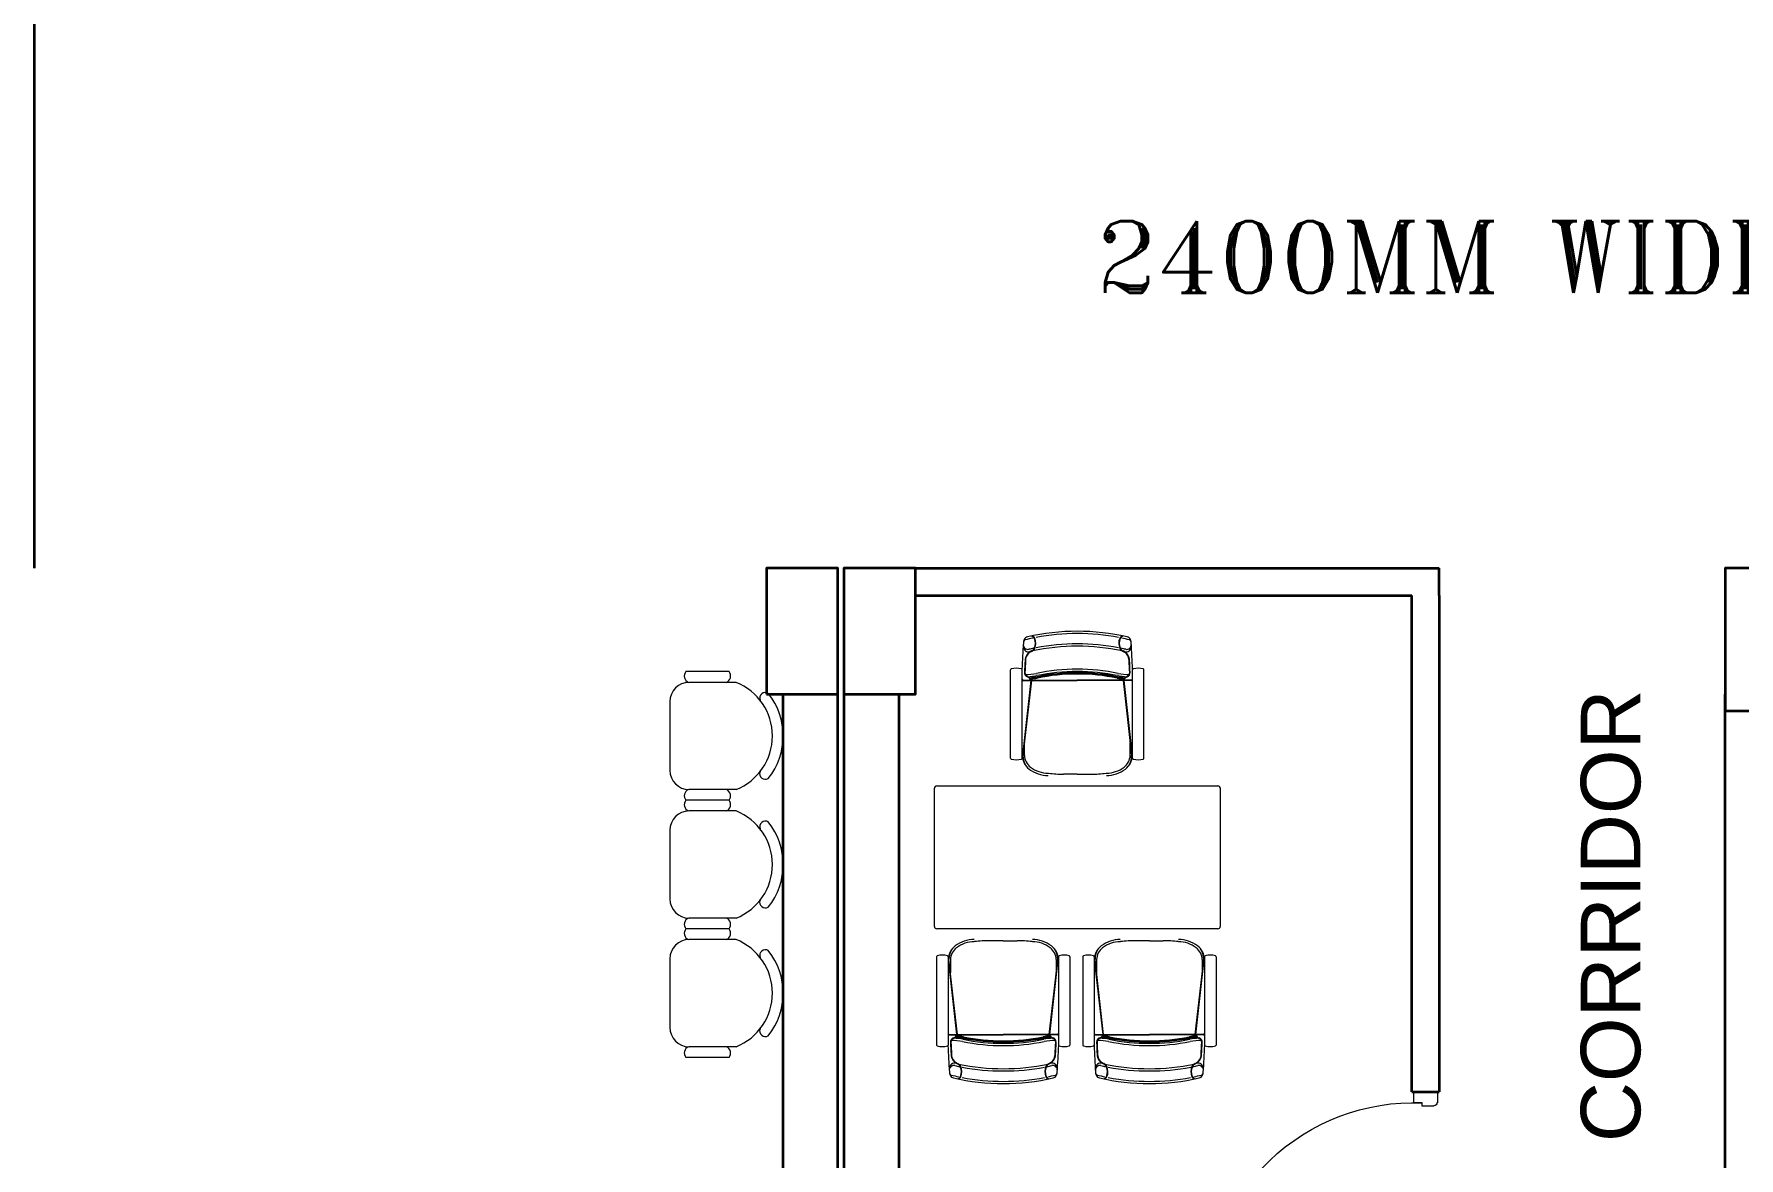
# Model space of a CAD drawing. Header units: millimetres. Extents: x 1380494 to 2061523, y -305664 to -174999.
# Drawn here: x 2005513 to 2012671, y -282991 to -278272 of the extents above; entities that cross this region are included whole.
import ezdxf
from ezdxf.enums import TextEntityAlignment as Align

# ---------------------------------------------------------------- set-up
doc = ezdxf.new("R2010")
doc.units = ezdxf.units.MM
doc.header["$LTSCALE"] = 600
doc.header["$MEASUREMENT"] = 0
for name, color, linetype, lineweight in [('col', 5, 'Continuous', 35), ('DOOR', 144, 'Continuous', 13), ('funiture', 30, 'Continuous', 13), ('furniture', 30, 'Continuous', 9), ('P-Wall', 250, 'Continuous', 35)]:
    doc.layers.add(name, color=color, linetype=linetype, lineweight=lineweight)
doc.layers.add('TEXT', color=250, linetype='Continuous')
doc.styles.add('ARIAL', font='arial.ttf')
doc.styles.add('ROMANT', font='romant.shx')

# ---------------------------------------------------------------- blocks, each defined once
blk = doc.blocks.new('CH1')
for p, q in [((7.79, 8.86), (15.54, 8.86)), ((8.95, 10.63), (16.07, 10.63)), ((18.73, -5.67), (18.73, 5.67)), ((7.79, -8.86), (15.54, -8.86)), ((8.95, -10.63), (16.07, -10.63))]:
    blk.add_line(p, q)
for centre, radius, start, end in [((11.3, 0), 9.53, 111.6314, 248.3686), ((9.81, 9.9), 1.13, 139.8035, 247.8585), ((15.54, 5.67), 3.19, 0, 90), ((15.21, 9.9), 1.13, 292.1415, 40.1965), ((11.3, 0), 11.3, 141.456, 218.544), ((2.95, 6.24), 0.935, 339.0298, 121.3377), ((2.94, -6.24), 0.935, 238.6623, 20.9702), ((15.54, -5.67), 3.19, 270, 0), ((9.81, -9.9), 1.13, 112.1415, 220.1965), ((15.21, -9.9), 1.13, 319.8035, 67.8585)]:
    blk.add_arc(centre, radius, start, end)
blk = doc.blocks.new('A$C32852038')
at = {"xscale": 25.40000009536743, "yscale": 25.39999985694885, "zscale": 25.39999999999785, "rotation": 90}
blk.add_blockref('CH1', (0, -475.7), dxfattribs=at)
blk = doc.blocks.new('A$C19B8274B')
at = {"layer": 'DOOR'}
blk.add_line((-45, 925), (-80, 925), dxfattribs=at)
at = {"layer": 'DOOR', "color": 8}
for p, q in [((-80, 50), (-80, 925)), ((-45, 50), (-45, 925)), ((-45, 50), (-80, 50)), ((-955, -50), (-955, -47.5)), ((-940, -35), (-942.5, -35)), ((-60, -35), (-57.5, -35)), ((-45, -50), (-45, -47.5))]:
    blk.add_line(p, q, dxfattribs=at)
for points in [[(-940, 15), (-955, 15), (-955, 50), (-1000, 50), (-1000, -50), (-955, -50)], [(-940, -35), (-940, 15)], [(-60, 15), (-45, 15), (-45, 50), (0, 50), (0, -50), (-45, -50)], [(-60, -35), (-60, 15)]]:
    blk.add_lwpolyline(points, dxfattribs=at)
for centre, radius, start, end in [((-80, 50), 875, 90, 182.29244), ((-955, -35), 12.5, 270, 0), ((-45, -35), 12.5, 180, 270)]:
    blk.add_arc(centre, radius, start, end, dxfattribs=at)

msp = doc.modelspace()

# ---------------------------------------------------------------- linework, layer by layer
at = {"layer": 'col'}
for points in [[(2008588.3057, -281044.3043), (2008888.3057, -281044.3043), (2008888.3057, -280514.3043), (2008588.3057, -280514.3043)], [(2008913.3057, -281044.3043), (2009213.3057, -281044.3043), (2009213.3057, -280514.3043), (2008913.3057, -280514.3043)], [(2012613.3057, -281114.3043), (2012963.3057, -281114.3043), (2012963.3057, -280514.3043), (2012613.3057, -280514.3043)]]:
    msp.add_lwpolyline(points, close=True, dxfattribs=at)
at = {"layer": 'funiture'}
for p, q in [((2009613.3344, -281312.8344), (2009613.3344, -280941.6293)), ((2009661.6053, -281312.8344), (2009661.6053, -280941.6293)), ((2010125.0061, -281312.8344), (2010125.0061, -280941.6293)), ((2010173.277, -281312.8344), (2010173.277, -280941.6293)), ((2009661.6455, -280980.1311), (2009661.6455, -280960.5067)), ((2009698.5745, -280986.4941), (2009663.1682, -281301.5026)), ((2009700.5138, -280986.4941), (2009665.0965, -281301.6276)), ((2009666.4726, -280984.9582), (2009893.3057, -280984.9582)), ((2009666.4726, -280986.4941), (2009893.3057, -280986.4941)), ((2010120.1389, -280984.9582), (2009893.3057, -280984.9582)), ((2010120.1389, -280986.4941), (2009893.3057, -280986.4941)), ((2010086.0976, -280986.4941), (2010121.5149, -281301.6276)), ((2010088.0369, -280986.4941), (2010123.4432, -281301.5026)), ((2010124.9659, -280980.1311), (2010124.9659, -280960.5067)), ((2009671.2595, -281301.0262), (2009671.2595, -281246.7911)), ((2010115.3519, -281301.0262), (2010115.3519, -281246.7911)), ((2009293.3057, -282019.3043), (2009293.3057, -281439.3043)), ((2009303.3057, -281429.3043), (2010483.3057, -281429.3043)), ((2009893.3057, -281379.7548), (2009835.3806, -281379.7548)), ((2009893.3057, -281379.7548), (2009951.2308, -281379.7548)), ((2010493.3057, -281439.3043), (2010493.3057, -282019.3043)), ((2010483.3057, -282029.3043), (2009303.3057, -282029.3043)), ((2009582.6886, -282079.3043), (2009524.7635, -282079.3043)), ((2009582.6886, -282079.3043), (2009640.6137, -282079.3043)), ((2010195.9611, -282079.3043), (2010138.036, -282079.3043)), ((2010195.9611, -282079.3043), (2010253.8862, -282079.3043)), ((2009302.7173, -282146.2247), (2009302.7173, -282517.4298)), ((2009350.9882, -282146.2247), (2009350.9882, -282517.4298)), ((2009387.9574, -282472.5651), (2009352.5511, -282157.5565)), ((2009389.8967, -282472.5651), (2009354.4794, -282157.4315)), ((2009360.6424, -282158.033), (2009360.6424, -282212.268)), ((2009775.4805, -282472.5651), (2009810.8978, -282157.4315)), ((2009777.4199, -282472.5651), (2009812.8261, -282157.5565)), ((2009804.7349, -282158.033), (2009804.7349, -282212.268)), ((2009814.3891, -282146.2247), (2009814.3891, -282517.4298)), ((2009862.66, -282146.2247), (2009862.66, -282517.4298)), ((2009915.9898, -282146.2247), (2009915.9898, -282517.4298)), ((2009964.2607, -282146.2247), (2009964.2607, -282517.4298)), ((2010001.2299, -282472.5651), (2009965.8236, -282157.5565)), ((2010003.1692, -282472.5651), (2009967.7519, -282157.4315)), ((2009973.9149, -282158.033), (2009973.9149, -282212.268)), ((2010388.753, -282472.5651), (2010424.1703, -282157.4315)), ((2010390.6923, -282472.5651), (2010426.0986, -282157.5565)), ((2010418.0074, -282158.033), (2010418.0074, -282212.268)), ((2010427.6615, -282146.2247), (2010427.6615, -282517.4298)), ((2010475.9325, -282146.2247), (2010475.9325, -282517.4298)), ((2009351.0284, -282478.928), (2009351.0284, -282498.5524)), ((2009355.8555, -282472.5651), (2009582.6886, -282472.5651)), ((2009355.8555, -282474.1009), (2009582.6886, -282474.1009)), ((2009809.5218, -282472.5651), (2009582.6886, -282472.5651)), ((2009809.5218, -282474.1009), (2009582.6886, -282474.1009)), ((2009814.3489, -282478.928), (2009814.3489, -282498.5524)), ((2009964.3009, -282478.928), (2009964.3009, -282498.5524)), ((2009969.128, -282472.5651), (2010195.9611, -282472.5651)), ((2009969.128, -282474.1009), (2010195.9611, -282474.1009)), ((2010422.7943, -282472.5651), (2010195.9611, -282472.5651)), ((2010422.7943, -282474.1009), (2010195.9611, -282474.1009)), ((2010427.6214, -282478.928), (2010427.6214, -282498.5524))]:
    msp.add_line(p, q, dxfattribs=at)
for centre, radius, start, end in [((2009893.3057, -281711.918), 932.1632, 90, 102.96978988), ((2009695.8182, -280818.0828), 19.3084, 23.96650584, 72.45618572), ((2009695.8182, -280818.0828), 21.2392, 23.96650584, 64.20373693), ((2009893.3057, -281711.918), 922.509, 90, 100.82869696), ((2009893.3057, -281711.918), 932.1632, 77.03021012, 90), ((2009893.3057, -281711.918), 922.509, 79.17130304, 90), ((2010090.7932, -280818.0828), 21.2392, 115.79626307, 156.03349416), ((2010090.7932, -280818.0828), 19.3084, 107.54381428, 156.03349416), ((2020325.4757, -281450.0766), 10676.8032, 176.65963364, 177.25843805), ((2009685.652, -280836.604), 19.3084, 176.70008449, 282.67323217), ((2009718.8449, -280834.2652), 52.4125, 180.25677998, 197.74582907), ((2009718.8449, -280834.2652), 52.4125, 158.20632545, 173.09759814), ((2009677.0941, -280825.0378), 9.6542, 103.70082581, 167.53733346), ((2009688.3759, -280846.4328), 19.8188, 191.07620521, 298.39111717), ((2009687.2067, -280821.6125), 18.3429, 99.77146883, 158.20632545), ((2009718.0525, -280903.0528), 44.1095, 112.95981297, 179.37544242), ((2009893.3057, -281711.918), 922.509, 101.66197863, 103.70082581), ((2009718.0525, -280903.0528), 42.1787, 112.95981297, 179.37544242), ((2009893.3057, -281760.0476), 927.1947, 101.39623838, 102.67323217), ((2009689.1682, -280838.5081), 26.627, 296.01260835, 332.04881332), ((2009689.1682, -280838.5081), 28.5578, 296.01260835, 332.04881332), ((2009893.3057, -281760.0476), 917.5405, 90, 101.81072407), ((2009664.7955, -280829.6986), 52.4125, 336.03349416, 21.79367455), ((2009664.7955, -280829.6986), 54.3433, 336.03349416, 21.79367455), ((2009893.3057, -281760.0476), 927.1947, 90, 100.77556072), ((2009893.3057, -281760.0476), 927.1947, 79.22443928, 90), ((2009893.3057, -281760.0476), 917.5405, 78.18927593, 90), ((2010121.8159, -280829.6986), 54.3433, 158.20632545, 203.96650584), ((2010121.8159, -280829.6986), 52.4125, 158.20632545, 203.96650584), ((2010097.4432, -280838.5081), 28.5578, 207.95118668, 243.98739165), ((2010097.4432, -280838.5081), 26.627, 207.95118668, 243.98739165), ((2009893.3057, -281760.0476), 927.1947, 77.32676783, 78.60376162), ((2009893.3057, -281711.918), 922.509, 76.29917419, 78.33802137), ((2010068.5589, -280903.0528), 42.1787, 0.62455758, 67.04018703), ((2010068.5589, -280903.0528), 44.1095, 0.62455758, 67.04018703), ((2010098.2355, -280846.4328), 19.8188, 241.60888283, 348.92379479), ((2010100.9594, -280836.604), 19.3084, 257.32676783, 3.29991551), ((2010099.4047, -280821.6125), 18.3429, 21.79367455, 80.22853117), ((2010109.5173, -280825.0378), 9.6542, 12.46266654, 76.29917419), ((2010067.7665, -280834.2652), 52.4125, 6.90240186, 21.79367455), ((2010067.7665, -280834.2652), 52.4125, 342.25417093, 359.74322002), ((1999461.1357, -281450.0766), 10676.8032, 2.74156195, 3.34036636), ((2009617.196, -280941.6293), 3.8617, 104.50916381, 180), ((2009637.4698, -281019.9706), 84.7837, 75.49083619, 104.50916381), ((2009657.7436, -280941.6293), 3.8617, 0, 75.49083619), ((2020325.4757, -281450.0766), 10665.5921, 177.05750074, 177.32765938), ((2020325.4757, -281450.0766), 10663.6612, 177.05803753, 177.32765938), ((2009890.8919, -281773.2088), 833.88, 89.83220517, 101.70538629), ((2009895.7195, -281773.2088), 833.88, 78.29461371, 90.16779483), ((2009890.8919, -281773.2088), 833.88, 89.83220517, 89.83414781), ((1999461.1357, -281450.0766), 10663.6612, 2.67234062, 2.94196247), ((1999461.1357, -281450.0766), 10665.5921, 2.67234062, 2.94249926), ((2010128.8678, -280941.6293), 3.8617, 104.50916381, 180), ((2010149.1416, -281019.9706), 84.7837, 75.49083619, 104.50916381), ((2010169.4154, -280941.6293), 3.8617, 0, 75.49083619), ((2009666.4324, -280991.3212), 4.8271, 90, 180), ((2009666.4726, -280980.1311), 4.8271, 180, 270), ((2009690.7698, -280953.7018), 19.3084, 177.32765938, 249.24401899), ((2009690.7698, -280953.7018), 17.3775, 177.32765938, 249.24401899), ((2009664.7751, -280630.1298), 331.4631, 271.80312381, 279.94269533), ((2009674.1013, -280997.6837), 27.7262, 27.32078008, 69.24401899), ((2009674.1013, -280997.6837), 29.657, 27.32078008, 69.24401899), ((2009664.7751, -280630.1298), 341.1173, 273.58999436, 279.94269533), ((2009664.7751, -280630.1298), 345.9444, 274.69671947, 279.94269533), ((2009664.7751, -280630.1298), 348.8406, 275.11950739, 279.94269533), ((2009664.7751, -280630.1298), 351.7369, 275.4393317, 279.94269533), ((2009890.8919, -281773.2088), 824.2258, 89.83220517, 101.70538629), ((2009890.8919, -281773.2088), 819.3987, 89.83220517, 101.70538629), ((2009890.8919, -281773.2088), 816.5025, 89.83081802, 101.70538629), ((2009890.8919, -281773.2088), 813.6062, 89.83001502, 101.70538629), ((2009895.7195, -281773.2088), 824.2258, 78.29461371, 90.16779483), ((2009895.7195, -281773.2088), 813.6062, 78.29461371, 90.16998498), ((2009895.7195, -281773.2088), 816.5025, 78.29461371, 90.16918198), ((2009895.7195, -281773.2088), 819.3987, 78.29461371, 90.16779483), ((2010121.8363, -280630.1298), 351.7369, 260.05730467, 264.5606683), ((2010121.8363, -280630.1298), 348.8406, 260.05730467, 264.88049261), ((2010121.8363, -280630.1298), 345.9444, 260.05730467, 265.30328053), ((2010121.8363, -280630.1298), 341.1173, 260.05730467, 266.41000564), ((2010121.8363, -280630.1298), 331.4631, 260.05730467, 268.19687619), ((2010112.5101, -280997.6837), 29.657, 110.75598101, 152.67921992), ((2010112.5101, -280997.6837), 27.7262, 110.75598101, 152.67921992), ((2010095.8416, -280953.7018), 17.3775, 290.75598101, 2.67234062), ((2010095.8416, -280953.7018), 19.3084, 290.75598101, 2.67234062), ((2010120.1389, -280980.1311), 4.8271, 270, 0), ((2010120.179, -280991.3212), 4.8271, 0, 90), ((2009738.7539, -281297.6396), 77.2335, 182.6868545, 232.02550543), ((2009664.1276, -281301.6105), 0.9654, 173.58699229, 181.51759988), ((2009740.9819, -281299.5743), 77.8467, 181.51759988, 216.50279898), ((2009744.9469, -281301.6088), 79.8566, 180.09192876, 213.96552322), ((2009738.7539, -281297.6396), 67.5793, 182.6868545, 232.02550543), ((2010047.8576, -281297.6396), 67.5793, 307.97449457, 357.3131455), ((2010047.8576, -281297.6396), 77.2335, 307.97449457, 357.3131455), ((2010041.6645, -281301.6088), 79.8566, 326.03447678, 359.90807124), ((2010045.6295, -281299.5743), 77.8467, 323.49720102, 358.48240012), ((2010122.4838, -281301.6105), 0.9654, 358.48240012, 6.41300771), ((2009617.196, -281312.8344), 3.8617, 180, 255.49083619), ((2009637.4698, -281234.4932), 84.7837, 255.49083619, 284.50916381), ((2009657.7436, -281312.8344), 3.8617, 284.50916381, 0), ((2009774.804, -281243.0608), 142.5328, 234.10227173, 268.54044312), ((2009774.804, -281243.0608), 132.8786, 234.10227173, 268.54044312), ((2010011.8074, -281243.0608), 132.8786, 271.45955688, 305.89772827), ((2010011.8074, -281243.0608), 142.5328, 271.45955688, 305.89772827), ((2010128.8678, -281312.8344), 3.8617, 180, 255.49083619), ((2010149.1416, -281234.4932), 84.7837, 255.49083619, 284.50916381), ((2010169.4154, -281312.8344), 3.8617, 284.50916381, 0), ((2009303.3057, -281439.3043), 10, 90, 180), ((2009838.8343, -280796.2773), 583.4876, 263.44990877, 269.66638505), ((2009947.7772, -280796.2773), 583.4876, 270.33361495, 276.55009123), ((2010483.3057, -281439.3043), 10, 0, 90), ((2009303.3057, -282019.3043), 10, 180, 270), ((2009464.1869, -282215.9984), 142.5328, 91.45955688, 125.89772827), ((2009464.1869, -282215.9984), 132.8786, 91.45955688, 125.89772827), ((2009528.2172, -282662.7818), 583.4876, 90.33361495, 96.55009123), ((2009637.1601, -282662.7818), 583.4876, 83.44990877, 89.66638505), ((2009701.1903, -282215.9984), 132.8786, 54.10227173, 88.54044312), ((2009701.1903, -282215.9984), 142.5328, 54.10227173, 88.54044312), ((2010077.4594, -282215.9984), 142.5328, 91.45955688, 125.89772827), ((2010077.4594, -282215.9984), 132.8786, 91.45955688, 125.89772827), ((2010141.4897, -282662.7818), 583.4876, 90.33361495, 96.55009123), ((2010250.4326, -282662.7818), 583.4876, 83.44990877, 89.66638505), ((2010314.4628, -282215.9984), 132.8786, 54.10227173, 88.54044312), ((2010314.4628, -282215.9984), 142.5328, 54.10227173, 88.54044312), ((2010483.3057, -282019.3043), 10, 270, 0), ((2009306.579, -282146.2247), 3.8617, 104.50916381, 180), ((2009326.8528, -282224.5659), 84.7837, 75.49083619, 104.50916381), ((2009347.1265, -282146.2247), 3.8617, 0, 75.49083619), ((2009428.1368, -282161.4195), 77.2335, 127.97449457, 177.3131455), ((2009353.5105, -282157.4487), 0.9654, 178.48240012, 186.41300771), ((2009430.3648, -282159.4848), 77.8467, 143.49720102, 178.48240012), ((2009434.3299, -282157.4503), 79.8566, 146.03447677, 179.90807124), ((2009428.1368, -282161.4195), 67.5793, 127.97449457, 177.3131455), ((2009737.2405, -282161.4195), 67.5793, 2.6868545, 52.02550543), ((2009737.2405, -282161.4195), 77.2335, 2.6868545, 52.02550543), ((2009731.0474, -282157.4503), 79.8566, 0.09192876, 33.96552323), ((2009735.0125, -282159.4848), 77.8467, 1.51759988, 36.50279898), ((2009811.8668, -282157.4487), 0.9654, 353.58699229, 1.51759988), ((2009818.2507, -282146.2247), 3.8617, 104.50916381, 180), ((2009838.5245, -282224.5659), 84.7837, 75.49083619, 104.50916381), ((2009858.7983, -282146.2247), 3.8617, 0, 75.49083619), ((2009919.8515, -282146.2247), 3.8617, 104.50916381, 180), ((2009940.1252, -282224.5659), 84.7837, 75.49083619, 104.50916381), ((2009960.399, -282146.2247), 3.8617, 0, 75.49083619), ((2010041.4093, -282161.4195), 77.2335, 127.97449457, 177.3131455), ((2009966.783, -282157.4487), 0.9654, 178.48240012, 186.41300771), ((2010043.6373, -282159.4848), 77.8467, 143.49720102, 178.48240012), ((2010047.6024, -282157.4503), 79.8566, 146.03447677, 179.90807124), ((2010041.4093, -282161.4195), 67.5793, 127.97449457, 177.3131455), ((2010350.513, -282161.4195), 67.5793, 2.6868545, 52.02550543), ((2010350.513, -282161.4195), 77.2335, 2.6868545, 52.02550543), ((2010344.3199, -282157.4503), 79.8566, 0.09192876, 33.96552323), ((2010348.285, -282159.4848), 77.8467, 1.51759988, 36.50279898), ((2010425.1393, -282157.4487), 0.9654, 353.58699229, 1.51759988), ((2010431.5232, -282146.2247), 3.8617, 104.50916381, 180), ((2010451.797, -282224.5659), 84.7837, 75.49083619, 104.50916381), ((2010472.0708, -282146.2247), 3.8617, 0, 75.49083619), ((2009306.579, -282517.4298), 3.8617, 180, 255.49083619), ((2009347.1265, -282517.4298), 3.8617, 284.50916381, 0), ((2009355.8153, -282467.738), 4.8271, 180, 270), ((2009355.8555, -282478.928), 4.8271, 90, 180), ((2009380.1527, -282505.3573), 19.3084, 110.75598101, 182.67234062), ((2020014.8586, -282008.9825), 10665.5921, 182.67234062, 182.94249926), ((2009380.1527, -282505.3573), 17.3775, 110.75598101, 182.67234062), ((2020014.8586, -282008.9825), 10663.6612, 182.67234062, 182.94196247), ((2009354.1581, -282828.9294), 331.4631, 80.05730468, 88.19687619), ((2009363.4842, -282461.3754), 27.7262, 290.75598101, 332.67921991), ((2009363.4842, -282461.3754), 29.657, 290.75598101, 332.67921991), ((2009354.1581, -282828.9294), 341.1173, 80.05730468, 86.41000564), ((2009354.1581, -282828.9294), 345.9444, 80.05730468, 85.30328053), ((2009354.1581, -282828.9294), 348.8406, 80.05730468, 84.88049261), ((2009354.1581, -282828.9294), 351.7369, 80.05730468, 84.5606683), ((2009580.2748, -281685.8503), 833.88, 258.29461371, 270.16779483), ((2009580.2748, -281685.8503), 824.2258, 258.29461371, 270.16779483), ((2009580.2748, -281685.8503), 819.3987, 258.29461371, 270.16779483), ((2009580.2748, -281685.8503), 816.5025, 258.29461371, 270.16918198), ((2009580.2748, -281685.8503), 813.6062, 258.29461371, 270.16998498), ((2009585.1024, -281685.8503), 833.88, 269.83220517, 281.70538629), ((2009585.1024, -281685.8503), 813.6062, 269.83001502, 281.70538629), ((2009585.1024, -281685.8503), 824.2258, 269.83220517, 281.70538629), ((2009585.1024, -281685.8503), 816.5025, 269.83081802, 281.70538629), ((2009585.1024, -281685.8503), 819.3987, 269.83220517, 281.70538629), ((2009811.2192, -282828.9294), 351.7369, 95.4393317, 99.94269532), ((2009811.2192, -282828.9294), 348.8406, 95.11950739, 99.94269532), ((2009811.2192, -282828.9294), 345.9444, 94.69671947, 99.94269532), ((2009811.2192, -282828.9294), 341.1173, 93.58999436, 99.94269532), ((2009811.2192, -282828.9294), 331.4631, 91.80312381, 99.94269532), ((2009801.893, -282461.3754), 29.657, 207.32078009, 249.24401899), ((2009801.893, -282461.3754), 27.7262, 207.32078009, 249.24401899), ((2009785.2245, -282505.3573), 17.3775, 357.32765938, 69.24401899), ((2009785.2245, -282505.3573), 19.3084, 357.32765938, 69.24401899), ((1999150.5186, -282008.9825), 10663.6612, 357.05803753, 357.32765938), ((1999150.5186, -282008.9825), 10665.5921, 357.05750074, 357.32765938), ((2009809.5218, -282478.928), 4.8271, 0, 90), ((2009809.562, -282467.738), 4.8271, 270, 0), ((2009818.2507, -282517.4298), 3.8617, 180, 255.49083619), ((2009858.7983, -282517.4298), 3.8617, 284.50916381, 0), ((2009919.8515, -282517.4298), 3.8617, 180, 255.49083619), ((2009960.399, -282517.4298), 3.8617, 284.50916381, 0), ((2009969.0878, -282467.738), 4.8271, 180, 270), ((2009969.128, -282478.928), 4.8271, 90, 180), ((2009993.4252, -282505.3573), 19.3084, 110.75598101, 182.67234062), ((2020628.1311, -282008.9825), 10665.5921, 182.67234062, 182.94249926), ((2009993.4252, -282505.3573), 17.3775, 110.75598101, 182.67234062), ((2020628.1311, -282008.9825), 10663.6612, 182.67234062, 182.94196247), ((2009967.4305, -282828.9294), 331.4631, 80.05730468, 88.19687619), ((2009976.7567, -282461.3754), 27.7262, 290.75598101, 332.67921991), ((2009976.7567, -282461.3754), 29.657, 290.75598101, 332.67921991), ((2009967.4305, -282828.9294), 341.1173, 80.05730468, 86.41000564), ((2009967.4305, -282828.9294), 345.9444, 80.05730468, 85.30328053), ((2009967.4305, -282828.9294), 348.8406, 80.05730468, 84.88049261), ((2009967.4305, -282828.9294), 351.7369, 80.05730468, 84.5606683), ((2010193.5473, -281685.8503), 833.88, 258.29461371, 270.16779483), ((2010193.5473, -281685.8503), 824.2258, 258.29461371, 270.16779483), ((2010193.5473, -281685.8503), 819.3987, 258.29461371, 270.16779483), ((2010193.5473, -281685.8503), 816.5025, 258.29461371, 270.16918198), ((2010193.5473, -281685.8503), 813.6062, 258.29461371, 270.16998498), ((2010198.3749, -281685.8503), 833.88, 269.83220517, 281.70538629), ((2010198.3749, -281685.8503), 813.6062, 269.83001502, 281.70538629), ((2010198.3749, -281685.8503), 824.2258, 269.83220517, 281.70538629), ((2010198.3749, -281685.8503), 816.5025, 269.83081802, 281.70538629), ((2010198.3749, -281685.8503), 819.3987, 269.83220517, 281.70538629), ((2010424.4917, -282828.9294), 351.7369, 95.4393317, 99.94269532), ((2010424.4917, -282828.9294), 348.8406, 95.11950739, 99.94269532), ((2010424.4917, -282828.9294), 345.9444, 94.69671947, 99.94269532), ((2010424.4917, -282828.9294), 341.1173, 93.58999436, 99.94269532), ((2010424.4917, -282828.9294), 331.4631, 91.80312381, 99.94269532), ((2010415.1655, -282461.3754), 29.657, 207.32078009, 249.24401899), ((2010415.1655, -282461.3754), 27.7262, 207.32078009, 249.24401899), ((2010398.497, -282505.3573), 17.3775, 357.32765938, 69.24401899), ((2010398.497, -282505.3573), 19.3084, 357.32765938, 69.24401899), ((1999763.7911, -282008.9825), 10663.6612, 357.05803753, 357.32765938), ((1999763.7911, -282008.9825), 10665.5921, 357.05750074, 357.32765938), ((2010422.7943, -282478.928), 4.8271, 0, 90), ((2010422.8345, -282467.738), 4.8271, 270, 0), ((2010431.5232, -282517.4298), 3.8617, 180, 255.49083619), ((2010472.0708, -282517.4298), 3.8617, 284.50916381, 0), ((2009326.8528, -282439.0886), 84.7837, 255.49083619, 284.50916381), ((2020014.8586, -282008.9825), 10676.8032, 182.74156195, 183.34036636), ((2009407.4354, -282556.0063), 44.1095, 180.62455758, 247.04018703), ((2009407.4354, -282556.0063), 42.1787, 180.62455758, 247.04018703), ((2009585.1024, -281685.8503), 833.88, 269.83220517, 269.83414781), ((2009757.9419, -282556.0063), 42.1787, 292.95981297, 359.37544242), ((2009757.9419, -282556.0063), 44.1095, 292.95981297, 359.37544242), ((1999150.5186, -282008.9825), 10676.8032, 356.65963364, 357.25843805), ((2009838.5245, -282439.0886), 84.7837, 255.49083619, 284.50916381), ((2009940.1252, -282439.0886), 84.7837, 255.49083619, 284.50916381), ((2020628.1311, -282008.9825), 10676.8032, 182.74156195, 183.34036636), ((2010020.7079, -282556.0063), 44.1095, 180.62455758, 247.04018703), ((2010020.7079, -282556.0063), 42.1787, 180.62455758, 247.04018703), ((2010198.3749, -281685.8503), 833.88, 269.83220517, 269.83414781), ((2010371.2143, -282556.0063), 42.1787, 292.95981297, 359.37544242), ((2010371.2143, -282556.0063), 44.1095, 292.95981297, 359.37544242), ((1999763.7911, -282008.9825), 10676.8032, 356.65963364, 357.25843805), ((2010451.797, -282439.0886), 84.7837, 255.49083619, 284.50916381), ((2009375.0349, -282622.4551), 19.3084, 77.32676783, 183.29991551), ((2009408.2278, -282624.7939), 52.4125, 162.25417093, 179.74322002), ((2009408.2278, -282624.7939), 52.4125, 186.90240186, 201.79367455), ((2009366.477, -282634.0213), 9.6542, 192.46266654, 256.29917419), ((2009377.7588, -282612.6263), 19.8188, 61.60888283, 168.92379479), ((2009376.5896, -282637.4466), 18.3429, 201.79367455, 260.22853117), ((2009582.6886, -281747.1411), 922.509, 256.29917419, 258.33802137), ((2009582.6886, -281747.1411), 932.1632, 257.03021012, 270), ((2009582.6886, -281699.0115), 927.1947, 257.32676783, 258.60376162), ((2009378.5512, -282620.551), 26.627, 27.95118668, 63.98739165), ((2009385.2012, -282640.9763), 19.3084, 287.54381428, 336.03349416), ((2009378.5512, -282620.551), 28.5578, 27.95118668, 63.98739165), ((2009385.2012, -282640.9763), 21.2392, 295.79626307, 336.03349416), ((2009582.6886, -281699.0115), 917.5405, 258.18927592, 270), ((2009354.1784, -282629.3605), 52.4125, 338.20632545, 23.96650584), ((2009354.1784, -282629.3605), 54.3433, 338.20632545, 23.96650584), ((2009582.6886, -281699.0115), 927.1947, 259.22443928, 270), ((2009582.6886, -281747.1411), 922.509, 259.17130304, 270), ((2009582.6886, -281699.0115), 917.5405, 270, 281.81072408), ((2009582.6886, -281699.0115), 927.1947, 270, 280.77556072), ((2009582.6886, -281747.1411), 922.509, 270, 280.82869696), ((2009582.6886, -281747.1411), 932.1632, 270, 282.96978988), ((2009811.1989, -282629.3605), 54.3433, 156.03349416, 201.79367455), ((2009811.1989, -282629.3605), 52.4125, 156.03349416, 201.79367455), ((2009780.1761, -282640.9763), 21.2392, 203.96650584, 244.20373693), ((2009786.8261, -282620.551), 28.5578, 116.01260835, 152.04881332), ((2009780.1761, -282640.9763), 19.3084, 203.96650584, 252.45618572), ((2009786.8261, -282620.551), 26.627, 116.01260835, 152.04881332), ((2009582.6886, -281699.0115), 927.1947, 281.39623838, 282.67323217), ((2009582.6886, -281747.1411), 922.509, 281.66197863, 283.70082581), ((2009787.6185, -282612.6263), 19.8188, 11.07620521, 118.39111717), ((2009790.3423, -282622.4551), 19.3084, 356.70008449, 102.67323217), ((2009788.7876, -282637.4466), 18.3429, 279.77146883, 338.20632545), ((2009798.9003, -282634.0213), 9.6542, 283.70082581, 347.53733346), ((2009757.1495, -282624.7939), 52.4125, 338.20632545, 353.09759814), ((2009757.1495, -282624.7939), 52.4125, 0.25677998, 17.74582907), ((2009988.3074, -282622.4551), 19.3084, 77.32676783, 183.29991551), ((2010021.5003, -282624.7939), 52.4125, 162.25417093, 179.74322002), ((2010021.5003, -282624.7939), 52.4125, 186.90240186, 201.79367455), ((2009979.7495, -282634.0213), 9.6542, 192.46266654, 256.29917419), ((2009991.0313, -282612.6263), 19.8188, 61.60888283, 168.92379479), ((2009989.8621, -282637.4466), 18.3429, 201.79367455, 260.22853117), ((2010195.9611, -281747.1411), 922.509, 256.29917419, 258.33802137), ((2010195.9611, -281747.1411), 932.1632, 257.03021012, 270), ((2010195.9611, -281699.0115), 927.1947, 257.32676783, 258.60376162), ((2009991.8236, -282620.551), 26.627, 27.95118668, 63.98739165), ((2009998.4736, -282640.9763), 19.3084, 287.54381428, 336.03349416), ((2009991.8236, -282620.551), 28.5578, 27.95118668, 63.98739165), ((2009998.4736, -282640.9763), 21.2392, 295.79626307, 336.03349416), ((2010195.9611, -281699.0115), 917.5405, 258.18927592, 270), ((2009967.4509, -282629.3605), 52.4125, 338.20632545, 23.96650584), ((2009967.4509, -282629.3605), 54.3433, 338.20632545, 23.96650584), ((2010195.9611, -281699.0115), 927.1947, 259.22443928, 270), ((2010195.9611, -281747.1411), 922.509, 259.17130304, 270), ((2010195.9611, -281699.0115), 917.5405, 270, 281.81072408), ((2010195.9611, -281699.0115), 927.1947, 270, 280.77556072), ((2010195.9611, -281747.1411), 922.509, 270, 280.82869696), ((2010195.9611, -281747.1411), 932.1632, 270, 282.96978988), ((2010424.4714, -282629.3605), 54.3433, 156.03349416, 201.79367455), ((2010424.4714, -282629.3605), 52.4125, 156.03349416, 201.79367455), ((2010393.4486, -282640.9763), 21.2392, 203.96650584, 244.20373693), ((2010400.0986, -282620.551), 28.5578, 116.01260835, 152.04881332), ((2010393.4486, -282640.9763), 19.3084, 203.96650584, 252.45618572), ((2010400.0986, -282620.551), 26.627, 116.01260835, 152.04881332), ((2010195.9611, -281699.0115), 927.1947, 281.39623838, 282.67323217), ((2010195.9611, -281747.1411), 922.509, 281.66197863, 283.70082581), ((2010400.891, -282612.6263), 19.8188, 11.07620521, 118.39111717), ((2010403.6148, -282622.4551), 19.3084, 356.70008449, 102.67323217), ((2010402.0601, -282637.4466), 18.3429, 279.77146883, 338.20632545), ((2010412.1727, -282634.0213), 9.6542, 283.70082581, 347.53733346), ((2010370.422, -282624.7939), 52.4125, 338.20632545, 353.09759814), ((2010370.422, -282624.7939), 52.4125, 0.25677998, 17.74582907)]:
    msp.add_arc(centre, radius, start, end, dxfattribs=at)
at = {"layer": 'P-Wall', "color": 8, "linetype": 'Continuous'}
for p, q in [((2005513.3057, -271834.3043), (2005513.3057, -280514.3043)), ((2009213.3057, -280514.3043), (2011413.3057, -280514.3043)), ((2011413.3057, -280629.3043), (2011413.3057, -280514.3043)), ((2009213.3057, -280629.3043), (2011298.3057, -280629.3043)), ((2008658.3057, -286794.3043), (2008658.3057, -281044.3043)), ((2008888.3057, -286794.3043), (2008888.3057, -281044.3043)), ((2008913.3057, -281044.3043), (2008913.3057, -286794.3043)), ((2009143.3057, -281044.3043), (2009143.3057, -283829.3043)), ((2008913.3057, -281114.3043), (2008913.3057, -286724.3043)), ((2009143.3057, -281114.3043), (2009143.3057, -283829.3043)), ((2011298.3057, -282714.3043), (2011413.3057, -282714.3043))]:
    msp.add_line(p, q, dxfattribs=at)
at = {"layer": 'P-Wall', "color": 8}
for p, q in [((2011298.3057, -282714.3043), (2011298.3057, -280629.3043)), ((2011413.3057, -280629.3043), (2011413.3057, -282714.3043)), ((2012613.3057, -285179.3043), (2012613.3057, -281044.3043))]:
    msp.add_line(p, q, dxfattribs=at)

# ---------------------------------------------------------------- block references
at = {"layer": 'DOOR', "linetype": 'Continuous', "xscale": -1, "rotation": 89.99999999999993}
msp.add_blockref('A$C19B8274B', (2011355.8057, -283714.3043), dxfattribs=at)
at = {"layer": 'furniture', "rotation": 90}
for p in [(2008182.6071, -281219.3043), (2008182.6071, -281759.3043), (2008182.6071, -282299.3043)]:
    msp.add_blockref('A$C32852038', p, dxfattribs=at)

# ---------------------------------------------------------------- texts
at = {"layer": 'TEXT', "color": 8, "style": 'ROMANT'}
msp.add_text('2400MM WIDE CORRIDOR', height=300, dxfattribs=at).set_placement((2012594.2943, -279448.1152), align=Align.BOTTOM_CENTER)
at = {"layer": 'TEXT', "color": 8, "style": 'ARIAL'}
msp.add_text('1200 WIDE CORRIDOR', height=250, rotation=90, dxfattribs=at).set_placement((2012332.3114, -282915.6833), align=Align.BOTTOM_CENTER)

doc.saveas('drawing.dxf')
